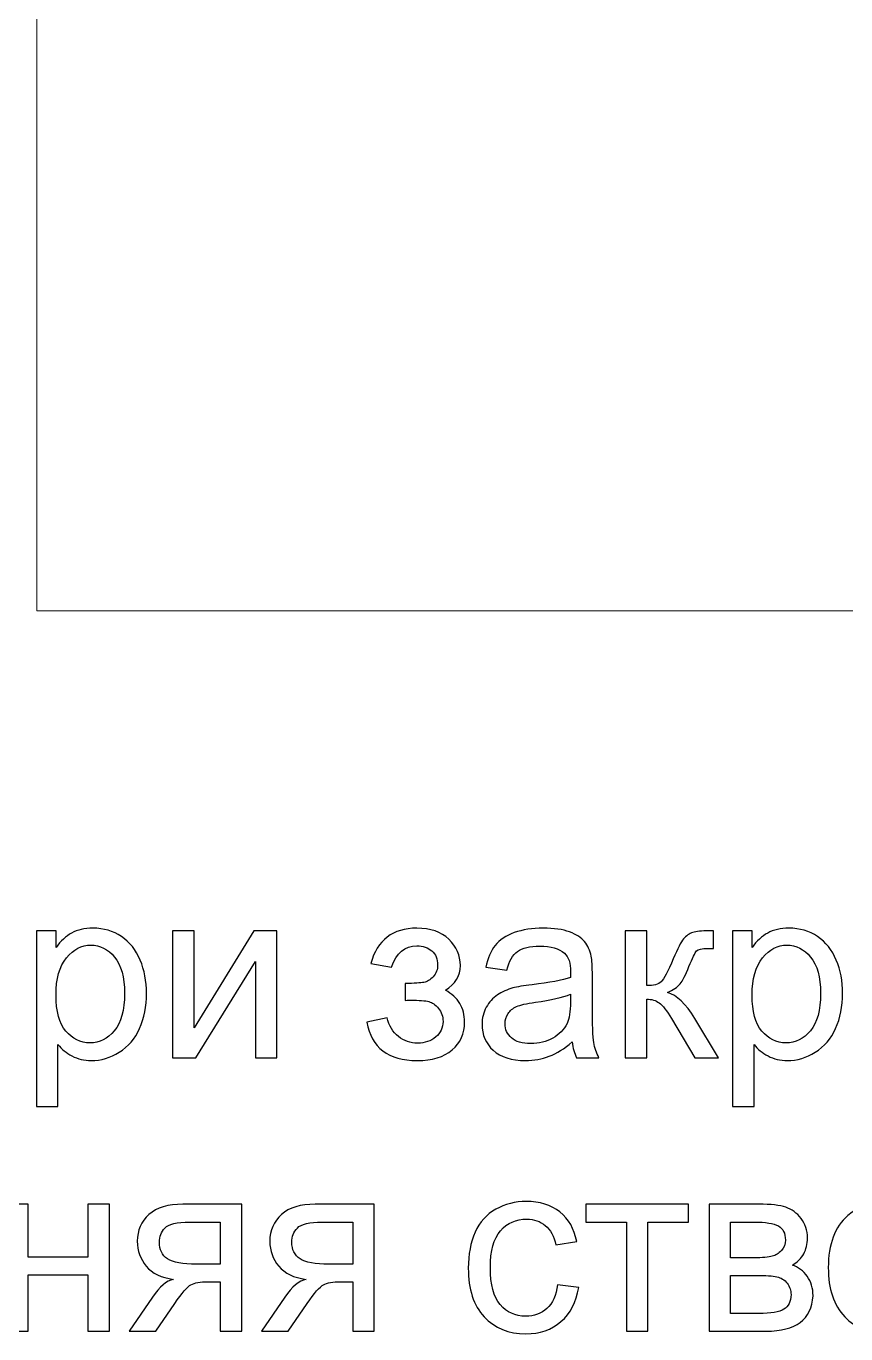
# Model space of a CAD drawing. Header units: millimetres. Extents: x -1744 to 2824, y -3870 to 2862.
# Drawn here: x 1513.5 to 1604.6, y 2138.2 to 2283.5 of the extents above; entities that cross this region are included whole.
import ezdxf

# ---------------------------------------------------------------- set-up
doc = ezdxf.new("R2010")
doc.units = ezdxf.units.MM
doc.header["$MEASUREMENT"] = 0
doc.layers.add('layer 1', color=7, linetype='Continuous')

msp = doc.modelspace()

# ---------------------------------------------------------------- linework, layer by layer
at = {"layer": 'layer 1', "color": 253, "lineweight": 20}
msp.add_lwpolyline([(1514.7007, 2218.5199), (2114.7007, 2218.5199), (2114.7007, 2566.5199), (1514.7007, 2566.5199), (1514.7007, 2218.5199)], close=True, dxfattribs=at)
at = {"layer": 'layer 1', "color": 250}
for points, knots in [([(1514.6695, 2163.4494), (1514.6695, 2163.4494), (1514.6695, 2182.9623), (1514.6695, 2182.9623), (1514.6695, 2182.9623), (1514.6695, 2182.9623), (1516.8436, 2182.9623), (1516.8436, 2182.9623), (1516.8436, 2182.9623), (1516.8436, 2182.9623), (1516.8436, 2181.1098), (1516.8436, 2181.1098), (1516.8436, 2181.1098), (1517.3554, 2181.8254), (1517.9352, 2182.3644), (1518.5829, 2182.7222), (1518.5829, 2182.7222), (1519.2261, 2183.0801), (1520.0097, 2183.2613), (1520.9292, 2183.2613), (1520.9292, 2183.2613), (1522.134, 2183.2613), (1523.1939, 2182.9532), (1524.1134, 2182.3327), (1524.1134, 2182.3327), (1525.0328, 2181.7167), (1525.7258, 2180.8425), (1526.1969, 2179.7192), (1526.1969, 2179.7192), (1526.6634, 2178.5914), (1526.899, 2177.3594), (1526.899, 2176.0141), (1526.899, 2176.0141), (1526.899, 2174.5783), (1526.6408, 2173.2829), (1526.1244, 2172.1279), (1526.1244, 2172.1279), (1525.6081, 2170.9774), (1524.8562, 2170.0941), (1523.8688, 2169.4781), (1523.8688, 2169.4781), (1522.8859, 2168.8667), (1521.8486, 2168.5587), (1520.7616, 2168.5587), (1520.7616, 2168.5587), (1519.9644, 2168.5587), (1519.2487, 2168.7262), (1518.6191, 2169.0614), (1518.6191, 2169.0614), (1517.985, 2169.3966), (1517.4687, 2169.8178), (1517.061, 2170.3297), (1517.061, 2170.3297), (1517.061, 2170.3297), (1517.061, 2163.4494), (1517.061, 2163.4494), (1517.061, 2163.4494), (1517.061, 2163.4494), (1514.6695, 2163.4494), (1514.6695, 2163.4494)], [0, 0, 0, 0, 0.0625, 0.0625, 0.0625, 0.0625, 0.125, 0.125, 0.125, 0.125, 0.1875, 0.1875, 0.1875, 0.1875, 0.25, 0.25, 0.25, 0.25, 0.3125, 0.3125, 0.3125, 0.3125, 0.375, 0.375, 0.375, 0.375, 0.4375, 0.4375, 0.4375, 0.4375, 0.5, 0.5, 0.5, 0.5, 0.5625, 0.5625, 0.5625, 0.5625, 0.625, 0.625, 0.625, 0.625, 0.6875, 0.6875, 0.6875, 0.6875, 0.75, 0.75, 0.75, 0.75, 0.8125, 0.8125, 0.8125, 0.8125, 0.875, 0.875, 0.875, 0.875, 1, 1, 1, 1]), ([(1555.6429, 2175.2441), (1555.6429, 2175.2441), (1555.6429, 2177.1193), (1555.6429, 2177.1193), (1555.6429, 2177.1193), (1556.6484, 2177.1284), (1557.3369, 2177.1691), (1557.6993, 2177.2371), (1557.6993, 2177.2371), (1558.0661, 2177.3096), (1558.4149, 2177.5179), (1558.741, 2177.8712), (1558.741, 2177.8712), (1559.0671, 2178.2245), (1559.2302, 2178.6639), (1559.2302, 2179.1938), (1559.2302, 2179.1938), (1559.2302, 2179.8325), (1559.0173, 2180.3488), (1558.587, 2180.7293), (1558.587, 2180.7293), (1558.1567, 2181.1143), (1557.6041, 2181.3045), (1556.9202, 2181.3045), (1556.9202, 2181.3045), (1555.5749, 2181.3045), (1554.6328, 2180.5164), (1554.0938, 2178.9402), (1554.0938, 2178.9402), (1554.0938, 2178.9402), (1551.811, 2179.3206), (1551.811, 2179.3206), (1551.811, 2179.3206), (1552.5176, 2181.9477), (1554.2297, 2183.2613), (1556.9383, 2183.2613), (1556.9383, 2183.2613), (1558.4421, 2183.2613), (1559.6197, 2182.8536), (1560.4758, 2182.0338), (1560.4758, 2182.0338), (1561.3319, 2181.2139), (1561.7576, 2180.2356), (1561.7576, 2179.0987), (1561.7576, 2179.0987), (1561.7576, 2177.9527), (1561.2005, 2177.0378), (1560.0908, 2176.3629), (1560.0908, 2176.3629), (1560.8019, 2175.9824), (1561.3319, 2175.4978), (1561.6897, 2174.9089), (1561.6897, 2174.9089), (1562.043, 2174.3201), (1562.2196, 2173.6226), (1562.2196, 2172.8163), (1562.2196, 2172.8163), (1562.2196, 2171.5526), (1561.7576, 2170.529), (1560.8382, 2169.7408), (1560.8382, 2169.7408), (1559.9142, 2168.9527), (1558.6278, 2168.5587), (1556.97, 2168.5587), (1556.97, 2168.5587), (1553.7541, 2168.5587), (1551.888, 2169.9809), (1551.3761, 2172.8254), (1551.3761, 2172.8254), (1551.3761, 2172.8254), (1553.6318, 2173.3146), (1553.6318, 2173.3146), (1553.6318, 2173.3146), (1553.8356, 2172.4177), (1554.2478, 2171.7202), (1554.8729, 2171.2265), (1554.8729, 2171.2265), (1555.4979, 2170.7328), (1556.2091, 2170.4882), (1557.0153, 2170.4882), (1557.0153, 2170.4882), (1557.8215, 2170.4882), (1558.4919, 2170.7147), (1559.0264, 2171.1721), (1559.0264, 2171.1721), (1559.5609, 2171.6251), (1559.8281, 2172.2049), (1559.8281, 2172.9115), (1559.8281, 2172.9115), (1559.8281, 2173.4595), (1559.6605, 2173.9351), (1559.3253, 2174.3428), (1559.3253, 2174.3428), (1558.9901, 2174.7504), (1558.6323, 2175.0041), (1558.2518, 2175.1037), (1558.2518, 2175.1037), (1557.8714, 2175.2079), (1557.1829, 2175.2577), (1556.1864, 2175.2577), (1556.1864, 2175.2577), (1556.1049, 2175.2577), (1555.9237, 2175.2532), (1555.6429, 2175.2441)], [0, 0, 0, 0, 0.03703704, 0.03703704, 0.03703704, 0.03703704, 0.07407407, 0.07407407, 0.07407407, 0.07407407, 0.11111111, 0.11111111, 0.11111111, 0.11111111, 0.14814815, 0.14814815, 0.14814815, 0.14814815, 0.18518519, 0.18518519, 0.18518519, 0.18518519, 0.22222222, 0.22222222, 0.22222222, 0.22222222, 0.25925926, 0.25925926, 0.25925926, 0.25925926, 0.2962963, 0.2962963, 0.2962963, 0.2962963, 0.33333333, 0.33333333, 0.33333333, 0.33333333, 0.37037037, 0.37037037, 0.37037037, 0.37037037, 0.40740741, 0.40740741, 0.40740741, 0.40740741, 0.44444444, 0.44444444, 0.44444444, 0.44444444, 0.48148148, 0.48148148, 0.48148148, 0.48148148, 0.51851852, 0.51851852, 0.51851852, 0.51851852, 0.55555556, 0.55555556, 0.55555556, 0.55555556, 0.59259259, 0.59259259, 0.59259259, 0.59259259, 0.62962963, 0.62962963, 0.62962963, 0.62962963, 0.66666667, 0.66666667, 0.66666667, 0.66666667, 0.7037037, 0.7037037, 0.7037037, 0.7037037, 0.74074074, 0.74074074, 0.74074074, 0.74074074, 0.77777778, 0.77777778, 0.77777778, 0.77777778, 0.81481481, 0.81481481, 0.81481481, 0.81481481, 0.85185185, 0.85185185, 0.85185185, 0.85185185, 0.88888889, 0.88888889, 0.88888889, 0.88888889, 0.92592593, 0.92592593, 0.92592593, 0.92592593, 1, 1, 1, 1]), ([(1574.191, 2170.6241), (1573.3032, 2169.8677), (1572.4471, 2169.3377), (1571.6273, 2169.0252), (1571.6273, 2169.0252), (1570.8075, 2168.7127), (1569.9288, 2168.5587), (1568.9866, 2168.5587), (1568.9866, 2168.5587), (1567.4376, 2168.5587), (1566.2463, 2168.9346), (1565.4129, 2169.691), (1565.4129, 2169.691), (1564.5795, 2170.4429), (1564.1628, 2171.4077), (1564.1628, 2172.5808), (1564.1628, 2172.5808), (1564.1628, 2173.2693), (1564.3213, 2173.8989), (1564.6338, 2174.4696), (1564.6338, 2174.4696), (1564.9509, 2175.0403), (1565.3631, 2175.4932), (1565.8704, 2175.8375), (1565.8704, 2175.8375), (1566.3822, 2176.1817), (1566.9529, 2176.4444), (1567.5916, 2176.6211), (1567.5916, 2176.6211), (1568.0626, 2176.7434), (1568.7737, 2176.8611), (1569.7204, 2176.9789), (1569.7204, 2176.9789), (1571.6499, 2177.2054), (1573.0767, 2177.4817), (1573.9871, 2177.7987), (1573.9871, 2177.7987), (1573.9962, 2178.1249), (1574.0007, 2178.3332), (1574.0007, 2178.4193), (1574.0007, 2178.4193), (1574.0007, 2179.3886), (1573.7743, 2180.0725), (1573.3213, 2180.4711), (1573.3213, 2180.4711), (1572.7098, 2181.0101), (1571.7994, 2181.2774), (1570.5946, 2181.2774), (1570.5946, 2181.2774), (1569.4667, 2181.2774), (1568.6333, 2181.0781), (1568.0989, 2180.684), (1568.0989, 2180.684), (1567.5598, 2180.2899), (1567.1658, 2179.5924), (1566.9076, 2178.5869), (1566.9076, 2178.5869), (1566.9076, 2178.5869), (1564.5704, 2178.913), (1564.5704, 2178.913), (1564.5704, 2178.913), (1564.7833, 2179.914), (1565.1321, 2180.7248), (1565.6212, 2181.3408), (1565.6212, 2181.3408), (1566.1104, 2181.9568), (1566.817, 2182.4278), (1567.741, 2182.763), (1567.741, 2182.763), (1568.6605, 2183.0937), (1569.734, 2183.2613), (1570.9479, 2183.2613), (1570.9479, 2183.2613), (1572.1527, 2183.2613), (1573.1356, 2183.1208), (1573.892, 2182.8355), (1573.892, 2182.8355), (1574.6439, 2182.5501), (1575.201, 2182.1968), (1575.5543, 2181.7665), (1575.5543, 2181.7665), (1575.9076, 2181.3362), (1576.1567, 2180.7927), (1576.3017, 2180.1359), (1576.3017, 2180.1359), (1576.3787, 2179.7283), (1576.4195, 2178.9945), (1576.4195, 2177.9391), (1576.4195, 2177.9391), (1576.4195, 2177.9391), (1576.4195, 2174.7685), (1576.4195, 2174.7685), (1576.4195, 2174.7685), (1576.4195, 2172.5536), (1576.4693, 2171.154), (1576.5689, 2170.5607), (1576.5689, 2170.5607), (1576.664, 2169.9673), (1576.8633, 2169.4011), (1577.1532, 2168.8576), (1577.1532, 2168.8576), (1577.1532, 2168.8576), (1574.653, 2168.8576), (1574.653, 2168.8576), (1574.653, 2168.8576), (1574.4129, 2169.3604), (1574.2589, 2169.9492), (1574.191, 2170.6241)], [0, 0, 0, 0, 0.03571429, 0.03571429, 0.03571429, 0.03571429, 0.07142857, 0.07142857, 0.07142857, 0.07142857, 0.10714286, 0.10714286, 0.10714286, 0.10714286, 0.14285714, 0.14285714, 0.14285714, 0.14285714, 0.17857143, 0.17857143, 0.17857143, 0.17857143, 0.21428571, 0.21428571, 0.21428571, 0.21428571, 0.25, 0.25, 0.25, 0.25, 0.28571429, 0.28571429, 0.28571429, 0.28571429, 0.32142857, 0.32142857, 0.32142857, 0.32142857, 0.35714286, 0.35714286, 0.35714286, 0.35714286, 0.39285714, 0.39285714, 0.39285714, 0.39285714, 0.42857143, 0.42857143, 0.42857143, 0.42857143, 0.46428571, 0.46428571, 0.46428571, 0.46428571, 0.5, 0.5, 0.5, 0.5, 0.53571429, 0.53571429, 0.53571429, 0.53571429, 0.57142857, 0.57142857, 0.57142857, 0.57142857, 0.60714286, 0.60714286, 0.60714286, 0.60714286, 0.64285714, 0.64285714, 0.64285714, 0.64285714, 0.67857143, 0.67857143, 0.67857143, 0.67857143, 0.71428571, 0.71428571, 0.71428571, 0.71428571, 0.75, 0.75, 0.75, 0.75, 0.78571429, 0.78571429, 0.78571429, 0.78571429, 0.82142857, 0.82142857, 0.82142857, 0.82142857, 0.85714286, 0.85714286, 0.85714286, 0.85714286, 0.89285714, 0.89285714, 0.89285714, 0.89285714, 0.92857143, 0.92857143, 0.92857143, 0.92857143, 1, 1, 1, 1]), ([(1591.9827, 2163.4494), (1591.9827, 2163.4494), (1591.9827, 2182.9623), (1591.9827, 2182.9623), (1591.9827, 2182.9623), (1591.9827, 2182.9623), (1594.1568, 2182.9623), (1594.1568, 2182.9623), (1594.1568, 2182.9623), (1594.1568, 2182.9623), (1594.1568, 2181.1098), (1594.1568, 2181.1098), (1594.1568, 2181.1098), (1594.6686, 2181.8254), (1595.2484, 2182.3644), (1595.8961, 2182.7222), (1595.8961, 2182.7222), (1596.5393, 2183.0801), (1597.3229, 2183.2613), (1598.2424, 2183.2613), (1598.2424, 2183.2613), (1599.4472, 2183.2613), (1600.5071, 2182.9532), (1601.4266, 2182.3327), (1601.4266, 2182.3327), (1602.346, 2181.7167), (1603.039, 2180.8425), (1603.5101, 2179.7192), (1603.5101, 2179.7192), (1603.9766, 2178.5914), (1604.2122, 2177.3594), (1604.2122, 2176.0141), (1604.2122, 2176.0141), (1604.2122, 2174.5783), (1603.954, 2173.2829), (1603.4376, 2172.1279), (1603.4376, 2172.1279), (1602.9213, 2170.9774), (1602.1694, 2170.0941), (1601.182, 2169.4781), (1601.182, 2169.4781), (1600.1991, 2168.8667), (1599.1618, 2168.5587), (1598.0748, 2168.5587), (1598.0748, 2168.5587), (1597.2776, 2168.5587), (1596.5619, 2168.7262), (1595.9323, 2169.0614), (1595.9323, 2169.0614), (1595.2982, 2169.3966), (1594.7819, 2169.8178), (1594.3742, 2170.3297), (1594.3742, 2170.3297), (1594.3742, 2170.3297), (1594.3742, 2163.4494), (1594.3742, 2163.4494), (1594.3742, 2163.4494), (1594.3742, 2163.4494), (1591.9827, 2163.4494), (1591.9827, 2163.4494)], [0, 0, 0, 0, 0.0625, 0.0625, 0.0625, 0.0625, 0.125, 0.125, 0.125, 0.125, 0.1875, 0.1875, 0.1875, 0.1875, 0.25, 0.25, 0.25, 0.25, 0.3125, 0.3125, 0.3125, 0.3125, 0.375, 0.375, 0.375, 0.375, 0.4375, 0.4375, 0.4375, 0.4375, 0.5, 0.5, 0.5, 0.5, 0.5625, 0.5625, 0.5625, 0.5625, 0.625, 0.625, 0.625, 0.625, 0.6875, 0.6875, 0.6875, 0.6875, 0.75, 0.75, 0.75, 0.75, 0.8125, 0.8125, 0.8125, 0.8125, 0.875, 0.875, 0.875, 0.875, 1, 1, 1, 1]), ([(1529.7843, 2182.9623), (1529.7843, 2182.9623), (1532.1758, 2182.9623), (1532.1758, 2182.9623), (1532.1758, 2182.9623), (1532.1758, 2182.9623), (1532.1758, 2172.2049), (1532.1758, 2172.2049), (1532.1758, 2172.2049), (1532.1758, 2172.2049), (1538.8205, 2182.9623), (1538.8205, 2182.9623), (1538.8205, 2182.9623), (1538.8205, 2182.9623), (1541.3887, 2182.9623), (1541.3887, 2182.9623), (1541.3887, 2182.9623), (1541.3887, 2182.9623), (1541.3887, 2168.8576), (1541.3887, 2168.8576), (1541.3887, 2168.8576), (1541.3887, 2168.8576), (1538.9972, 2168.8576), (1538.9972, 2168.8576), (1538.9972, 2168.8576), (1538.9972, 2168.8576), (1538.9972, 2179.5471), (1538.9972, 2179.5471), (1538.9972, 2179.5471), (1538.9972, 2179.5471), (1532.3615, 2168.8576), (1532.3615, 2168.8576), (1532.3615, 2168.8576), (1532.3615, 2168.8576), (1529.7843, 2168.8576), (1529.7843, 2168.8576), (1529.7843, 2168.8576), (1529.7843, 2168.8576), (1529.7843, 2182.9623), (1529.7843, 2182.9623)], [0, 0, 0, 0, 0.09090909, 0.09090909, 0.09090909, 0.09090909, 0.18181818, 0.18181818, 0.18181818, 0.18181818, 0.27272727, 0.27272727, 0.27272727, 0.27272727, 0.36363636, 0.36363636, 0.36363636, 0.36363636, 0.45454545, 0.45454545, 0.45454545, 0.45454545, 0.54545455, 0.54545455, 0.54545455, 0.54545455, 0.63636364, 0.63636364, 0.63636364, 0.63636364, 0.72727273, 0.72727273, 0.72727273, 0.72727273, 0.81818182, 0.81818182, 0.81818182, 0.81818182, 1, 1, 1, 1]), ([(1580.0657, 2182.9623), (1580.0657, 2182.9623), (1582.4572, 2182.9623), (1582.4572, 2182.9623), (1582.4572, 2182.9623), (1582.4572, 2182.9623), (1582.4572, 2176.8747), (1582.4572, 2176.8747), (1582.4572, 2176.8747), (1583.2182, 2176.8747), (1583.7527, 2177.0197), (1584.0607, 2177.3141), (1584.0607, 2177.3141), (1584.3641, 2177.604), (1584.8125, 2178.451), (1585.4104, 2179.8596), (1585.4104, 2179.8596), (1585.8815, 2180.9739), (1586.262, 2181.7076), (1586.5519, 2182.0609), (1586.5519, 2182.0609), (1586.8463, 2182.4142), (1587.1815, 2182.6543), (1587.5619, 2182.7766), (1587.5619, 2182.7766), (1587.9469, 2182.8989), (1588.5584, 2182.9623), (1589.3964, 2182.9623), (1589.3964, 2182.9623), (1589.3964, 2182.9623), (1589.8765, 2182.9623), (1589.8765, 2182.9623), (1589.8765, 2182.9623), (1589.8765, 2182.9623), (1589.8765, 2180.992), (1589.8765, 2180.992), (1589.8765, 2180.992), (1589.8765, 2180.992), (1589.2106, 2181.0056), (1589.2106, 2181.0056), (1589.2106, 2181.0056), (1588.5811, 2181.0056), (1588.1779, 2180.9105), (1588.0013, 2180.7248), (1588.0013, 2180.7248), (1587.8156, 2180.53), (1587.5302, 2179.9502), (1587.1497, 2178.9855), (1587.1497, 2178.9855), (1586.7874, 2178.0614), (1586.4567, 2177.4228), (1586.1533, 2177.0695), (1586.1533, 2177.0695), (1585.8543, 2176.7162), (1585.3878, 2176.3946), (1584.7582, 2176.1002), (1584.7582, 2176.1002), (1585.7864, 2175.8239), (1586.801, 2174.8682), (1587.7975, 2173.2285), (1587.7975, 2173.2285), (1587.7975, 2173.2285), (1590.42, 2168.8576), (1590.42, 2168.8576), (1590.42, 2168.8576), (1590.42, 2168.8576), (1587.7929, 2168.8576), (1587.7929, 2168.8576), (1587.7929, 2168.8576), (1587.7929, 2168.8576), (1585.2066, 2173.2149), (1585.2066, 2173.2149), (1585.2066, 2173.2149), (1584.6857, 2174.0982), (1584.2328, 2174.6779), (1583.8478, 2174.9588), (1583.8478, 2174.9588), (1583.4582, 2175.2396), (1582.9962, 2175.38), (1582.4572, 2175.38), (1582.4572, 2175.38), (1582.4572, 2175.38), (1582.4572, 2168.8576), (1582.4572, 2168.8576), (1582.4572, 2168.8576), (1582.4572, 2168.8576), (1580.0657, 2168.8576), (1580.0657, 2168.8576), (1580.0657, 2168.8576), (1580.0657, 2168.8576), (1580.0657, 2182.9623), (1580.0657, 2182.9623)], [0, 0, 0, 0, 0.04166667, 0.04166667, 0.04166667, 0.04166667, 0.08333333, 0.08333333, 0.08333333, 0.08333333, 0.125, 0.125, 0.125, 0.125, 0.16666667, 0.16666667, 0.16666667, 0.16666667, 0.20833333, 0.20833333, 0.20833333, 0.20833333, 0.25, 0.25, 0.25, 0.25, 0.29166667, 0.29166667, 0.29166667, 0.29166667, 0.33333333, 0.33333333, 0.33333333, 0.33333333, 0.375, 0.375, 0.375, 0.375, 0.41666667, 0.41666667, 0.41666667, 0.41666667, 0.45833333, 0.45833333, 0.45833333, 0.45833333, 0.5, 0.5, 0.5, 0.5, 0.54166667, 0.54166667, 0.54166667, 0.54166667, 0.58333333, 0.58333333, 0.58333333, 0.58333333, 0.625, 0.625, 0.625, 0.625, 0.66666667, 0.66666667, 0.66666667, 0.66666667, 0.70833333, 0.70833333, 0.70833333, 0.70833333, 0.75, 0.75, 0.75, 0.75, 0.79166667, 0.79166667, 0.79166667, 0.79166667, 0.83333333, 0.83333333, 0.83333333, 0.83333333, 0.875, 0.875, 0.875, 0.875, 0.91666667, 0.91666667, 0.91666667, 0.91666667, 1, 1, 1, 1]), ([(1516.8436, 2175.8239), (1516.8436, 2174.0166), (1517.2105, 2172.6805), (1517.9397, 2171.8153), (1517.9397, 2171.8153), (1518.6735, 2170.9502), (1519.5613, 2170.5154), (1520.603, 2170.5154), (1520.603, 2170.5154), (1521.6629, 2170.5154), (1522.5688, 2170.9638), (1523.3207, 2171.8606), (1523.3207, 2171.8606), (1524.0771, 2172.7575), (1524.4531, 2174.1435), (1524.4531, 2176.0232), (1524.4531, 2176.0232), (1524.4531, 2177.8169), (1524.0862, 2179.1576), (1523.3479, 2180.0499), (1523.3479, 2180.0499), (1522.6096, 2180.9422), (1521.7309, 2181.3861), (1520.7072, 2181.3861), (1520.7072, 2181.3861), (1519.6926, 2181.3861), (1518.7958, 2180.9105), (1518.0167, 2179.9638), (1518.0167, 2179.9638), (1517.2331, 2179.0126), (1516.8436, 2177.6357), (1516.8436, 2175.8239)], [0, 0, 0, 0, 0.11111111, 0.11111111, 0.11111111, 0.11111111, 0.22222222, 0.22222222, 0.22222222, 0.22222222, 0.33333333, 0.33333333, 0.33333333, 0.33333333, 0.44444444, 0.44444444, 0.44444444, 0.44444444, 0.55555556, 0.55555556, 0.55555556, 0.55555556, 0.66666667, 0.66666667, 0.66666667, 0.66666667, 0.77777778, 0.77777778, 0.77777778, 0.77777778, 1, 1, 1, 1]), ([(1594.1568, 2175.8239), (1594.1568, 2174.0166), (1594.5237, 2172.6805), (1595.2529, 2171.8153), (1595.2529, 2171.8153), (1595.9867, 2170.9502), (1596.8745, 2170.5154), (1597.9162, 2170.5154), (1597.9162, 2170.5154), (1598.9761, 2170.5154), (1599.882, 2170.9638), (1600.6339, 2171.8606), (1600.6339, 2171.8606), (1601.3903, 2172.7575), (1601.7663, 2174.1435), (1601.7663, 2176.0232), (1601.7663, 2176.0232), (1601.7663, 2177.8169), (1601.3994, 2179.1576), (1600.6611, 2180.0499), (1600.6611, 2180.0499), (1599.9228, 2180.9422), (1599.0441, 2181.3861), (1598.0204, 2181.3861), (1598.0204, 2181.3861), (1597.0058, 2181.3861), (1596.109, 2180.9105), (1595.3299, 2179.9638), (1595.3299, 2179.9638), (1594.5463, 2179.0126), (1594.1568, 2177.6357), (1594.1568, 2175.8239)], [0, 0, 0, 0, 0.11111111, 0.11111111, 0.11111111, 0.11111111, 0.22222222, 0.22222222, 0.22222222, 0.22222222, 0.33333333, 0.33333333, 0.33333333, 0.33333333, 0.44444444, 0.44444444, 0.44444444, 0.44444444, 0.55555556, 0.55555556, 0.55555556, 0.55555556, 0.66666667, 0.66666667, 0.66666667, 0.66666667, 0.77777778, 0.77777778, 0.77777778, 0.77777778, 1, 1, 1, 1]), ([(1574.0007, 2175.9235), (1573.1311, 2175.5702), (1571.8266, 2175.2713), (1570.0873, 2175.0267), (1570.0873, 2175.0267), (1569.0999, 2174.8863), (1568.4023, 2174.7278), (1567.9947, 2174.5511), (1567.9947, 2174.5511), (1567.587, 2174.3745), (1567.2745, 2174.1163), (1567.0526, 2173.7811), (1567.0526, 2173.7811), (1566.8306, 2173.4414), (1566.7174, 2173.0655), (1566.7174, 2172.6487), (1566.7174, 2172.6487), (1566.7174, 2172.0192), (1566.9574, 2171.4892), (1567.4421, 2171.068), (1567.4421, 2171.068), (1567.9267, 2170.6467), (1568.6333, 2170.4338), (1569.5619, 2170.4338), (1569.5619, 2170.4338), (1570.4813, 2170.4338), (1571.3012, 2170.6331), (1572.0214, 2171.0363), (1572.0214, 2171.0363), (1572.737, 2171.4349), (1573.267, 2171.9829), (1573.6021, 2172.6759), (1573.6021, 2172.6759), (1573.8603, 2173.2149), (1573.9871, 2174.0076), (1573.9871, 2175.0539), (1573.9871, 2175.0539), (1573.9871, 2175.0539), (1574.0007, 2175.9235), (1574.0007, 2175.9235)], [0, 0, 0, 0, 0.09090909, 0.09090909, 0.09090909, 0.09090909, 0.18181818, 0.18181818, 0.18181818, 0.18181818, 0.27272727, 0.27272727, 0.27272727, 0.27272727, 0.36363636, 0.36363636, 0.36363636, 0.36363636, 0.45454545, 0.45454545, 0.45454545, 0.45454545, 0.54545455, 0.54545455, 0.54545455, 0.54545455, 0.63636364, 0.63636364, 0.63636364, 0.63636364, 0.72727273, 0.72727273, 0.72727273, 0.72727273, 0.81818182, 0.81818182, 0.81818182, 0.81818182, 1, 1, 1, 1]), ([(1572.5604, 2143.6603), (1572.5604, 2143.6603), (1574.8976, 2143.3342), (1574.8976, 2143.3342), (1574.8976, 2143.3342), (1574.6394, 2141.7262), (1573.9871, 2140.4715), (1572.9318, 2139.5611), (1572.9318, 2139.5611), (1571.8764, 2138.6507), (1570.5765, 2138.1978), (1569.041, 2138.1978), (1569.041, 2138.1978), (1567.116, 2138.1978), (1565.5669, 2138.8273), (1564.3983, 2140.0865), (1564.3983, 2140.0865), (1563.2252, 2141.3457), (1562.6409, 2143.1484), (1562.6409, 2145.4947), (1562.6409, 2145.4947), (1562.6409, 2147.0166), (1562.8945, 2148.3437), (1563.3973, 2149.4851), (1563.3973, 2149.4851), (1563.9001, 2150.622), (1564.6655, 2151.4781), (1565.6982, 2152.0443), (1565.6982, 2152.0443), (1566.7264, 2152.615), (1567.8452, 2152.9004), (1569.0591, 2152.9004), (1569.0591, 2152.9004), (1570.5855, 2152.9004), (1571.8402, 2152.5153), (1572.8095, 2151.7408), (1572.8095, 2151.7408), (1573.7833, 2150.9663), (1574.4084, 2149.8656), (1574.6801, 2148.4434), (1574.6801, 2148.4434), (1574.6801, 2148.4434), (1572.3701, 2148.0901), (1572.3701, 2148.0901), (1572.3701, 2148.0901), (1572.1482, 2149.0367), (1571.7587, 2149.7479), (1571.1925, 2150.228), (1571.1925, 2150.228), (1570.6308, 2150.7036), (1569.9514, 2150.9436), (1569.1542, 2150.9436), (1569.1542, 2150.9436), (1567.9494, 2150.9436), (1566.971, 2150.5133), (1566.2146, 2149.6527), (1566.2146, 2149.6527), (1565.4627, 2148.7876), (1565.0868, 2147.4288), (1565.0868, 2145.5626), (1565.0868, 2145.5626), (1565.0868, 2143.6693), (1565.4491, 2142.2969), (1566.1738, 2141.4408), (1566.1738, 2141.4408), (1566.9031, 2140.5848), (1567.8497, 2140.1545), (1569.0138, 2140.1545), (1569.0138, 2140.1545), (1569.9559, 2140.1545), (1570.7395, 2140.4398), (1571.3646, 2141.0151), (1571.3646, 2141.0151), (1571.9942, 2141.5858), (1572.3928, 2142.469), (1572.5604, 2143.6603)], [0, 0, 0, 0, 0.05, 0.05, 0.05, 0.05, 0.1, 0.1, 0.1, 0.1, 0.15, 0.15, 0.15, 0.15, 0.2, 0.2, 0.2, 0.2, 0.25, 0.25, 0.25, 0.25, 0.3, 0.3, 0.3, 0.3, 0.35, 0.35, 0.35, 0.35, 0.4, 0.4, 0.4, 0.4, 0.45, 0.45, 0.45, 0.45, 0.5, 0.5, 0.5, 0.5, 0.55, 0.55, 0.55, 0.55, 0.6, 0.6, 0.6, 0.6, 0.65, 0.65, 0.65, 0.65, 0.7, 0.7, 0.7, 0.7, 0.75, 0.75, 0.75, 0.75, 0.8, 0.8, 0.8, 0.8, 0.85, 0.85, 0.85, 0.85, 0.9, 0.9, 0.9, 0.9, 1, 1, 1, 1]), ([(1602.6223, 2145.5491), (1602.6223, 2148.1535), (1603.347, 2150.083), (1604.801, 2151.3377), (1604.801, 2151.3377), (1606.0104, 2152.3795), (1607.4915, 2152.9004), (1609.2353, 2152.9004), (1609.2353, 2152.9004), (1611.1694, 2152.9004), (1612.7547, 2152.2662), (1613.9867, 2150.998), (1613.9867, 2150.998), (1615.2142, 2149.7343), (1615.8302, 2147.9814), (1615.8302, 2145.7483), (1615.8302, 2145.7483), (1615.8302, 2143.9366), (1615.5584, 2142.5143), (1615.0149, 2141.4771), (1615.0149, 2141.4771), (1614.4714, 2140.4398), (1613.6787, 2139.6336), (1612.6369, 2139.0584), (1612.6369, 2139.0584), (1611.5997, 2138.4831), (1610.4628, 2138.1978), (1609.2353, 2138.1978), (1609.2353, 2138.1978), (1607.2605, 2138.1978), (1605.6661, 2138.8273), (1604.4477, 2140.0911), (1604.4477, 2140.0911), (1603.2293, 2141.3548), (1602.6223, 2143.1756), (1602.6223, 2145.5491)], [0, 0, 0, 0, 0.1, 0.1, 0.1, 0.1, 0.2, 0.2, 0.2, 0.2, 0.3, 0.3, 0.3, 0.3, 0.4, 0.4, 0.4, 0.4, 0.5, 0.5, 0.5, 0.5, 0.6, 0.6, 0.6, 0.6, 0.7, 0.7, 0.7, 0.7, 0.8, 0.8, 0.8, 0.8, 1, 1, 1, 1]), ([(1511.3584, 2152.6014), (1511.3584, 2152.6014), (1513.7499, 2152.6014), (1513.7499, 2152.6014), (1513.7499, 2152.6014), (1513.7499, 2152.6014), (1513.7499, 2146.7312), (1513.7499, 2146.7312), (1513.7499, 2146.7312), (1513.7499, 2146.7312), (1520.381, 2146.7312), (1520.381, 2146.7312), (1520.381, 2146.7312), (1520.381, 2146.7312), (1520.381, 2152.6014), (1520.381, 2152.6014), (1520.381, 2152.6014), (1520.381, 2152.6014), (1522.7726, 2152.6014), (1522.7726, 2152.6014), (1522.7726, 2152.6014), (1522.7726, 2152.6014), (1522.7726, 2138.4967), (1522.7726, 2138.4967), (1522.7726, 2138.4967), (1522.7726, 2138.4967), (1520.381, 2138.4967), (1520.381, 2138.4967), (1520.381, 2138.4967), (1520.381, 2138.4967), (1520.381, 2144.7473), (1520.381, 2144.7473), (1520.381, 2144.7473), (1520.381, 2144.7473), (1513.7499, 2144.7473), (1513.7499, 2144.7473), (1513.7499, 2144.7473), (1513.7499, 2144.7473), (1513.7499, 2138.4967), (1513.7499, 2138.4967), (1513.7499, 2138.4967), (1513.7499, 2138.4967), (1511.3584, 2138.4967), (1511.3584, 2138.4967), (1511.3584, 2138.4967), (1511.3584, 2138.4967), (1511.3584, 2152.6014), (1511.3584, 2152.6014)], [0, 0, 0, 0, 0.07692308, 0.07692308, 0.07692308, 0.07692308, 0.15384615, 0.15384615, 0.15384615, 0.15384615, 0.23076923, 0.23076923, 0.23076923, 0.23076923, 0.30769231, 0.30769231, 0.30769231, 0.30769231, 0.38461538, 0.38461538, 0.38461538, 0.38461538, 0.46153846, 0.46153846, 0.46153846, 0.46153846, 0.53846154, 0.53846154, 0.53846154, 0.53846154, 0.61538462, 0.61538462, 0.61538462, 0.61538462, 0.69230769, 0.69230769, 0.69230769, 0.69230769, 0.76923077, 0.76923077, 0.76923077, 0.76923077, 0.84615385, 0.84615385, 0.84615385, 0.84615385, 1, 1, 1, 1]), ([(1537.4797, 2152.6014), (1537.4797, 2152.6014), (1537.4797, 2138.4967), (1537.4797, 2138.4967), (1537.4797, 2138.4967), (1537.4797, 2138.4967), (1535.0882, 2138.4967), (1535.0882, 2138.4967), (1535.0882, 2138.4967), (1535.0882, 2138.4967), (1535.0882, 2143.9864), (1535.0882, 2143.9864), (1535.0882, 2143.9864), (1535.0882, 2143.9864), (1533.7112, 2143.9864), (1533.7112, 2143.9864), (1533.7112, 2143.9864), (1532.8733, 2143.9864), (1532.2482, 2143.8777), (1531.836, 2143.6557), (1531.836, 2143.6557), (1531.4239, 2143.4338), (1530.8214, 2142.7408), (1530.0288, 2141.5677), (1530.0288, 2141.5677), (1530.0288, 2141.5677), (1527.9271, 2138.4967), (1527.9271, 2138.4967), (1527.9271, 2138.4967), (1527.9271, 2138.4967), (1524.9649, 2138.4967), (1524.9649, 2138.4967), (1524.9649, 2138.4967), (1524.9649, 2138.4967), (1527.5466, 2142.2833), (1527.5466, 2142.2833), (1527.5466, 2142.2833), (1528.3348, 2143.4429), (1529.1229, 2144.0951), (1529.9065, 2144.2446), (1529.9065, 2144.2446), (1528.5431, 2144.4303), (1527.5285, 2144.924), (1526.8672, 2145.7212), (1526.8672, 2145.7212), (1526.2059, 2146.5184), (1525.8753, 2147.4378), (1525.8753, 2148.4751), (1525.8753, 2148.4751), (1525.8753, 2149.7026), (1526.3056, 2150.6945), (1527.1707, 2151.4555), (1527.1707, 2151.4555), (1528.0358, 2152.2209), (1529.2905, 2152.6014), (1530.9301, 2152.6014), (1530.9301, 2152.6014), (1530.9301, 2152.6014), (1537.4797, 2152.6014), (1537.4797, 2152.6014)], [0, 0, 0, 0, 0.0625, 0.0625, 0.0625, 0.0625, 0.125, 0.125, 0.125, 0.125, 0.1875, 0.1875, 0.1875, 0.1875, 0.25, 0.25, 0.25, 0.25, 0.3125, 0.3125, 0.3125, 0.3125, 0.375, 0.375, 0.375, 0.375, 0.4375, 0.4375, 0.4375, 0.4375, 0.5, 0.5, 0.5, 0.5, 0.5625, 0.5625, 0.5625, 0.5625, 0.625, 0.625, 0.625, 0.625, 0.6875, 0.6875, 0.6875, 0.6875, 0.75, 0.75, 0.75, 0.75, 0.8125, 0.8125, 0.8125, 0.8125, 0.875, 0.875, 0.875, 0.875, 1, 1, 1, 1]), ([(1552.1959, 2152.6014), (1552.1959, 2152.6014), (1552.1959, 2138.4967), (1552.1959, 2138.4967), (1552.1959, 2138.4967), (1552.1959, 2138.4967), (1549.8044, 2138.4967), (1549.8044, 2138.4967), (1549.8044, 2138.4967), (1549.8044, 2138.4967), (1549.8044, 2143.9864), (1549.8044, 2143.9864), (1549.8044, 2143.9864), (1549.8044, 2143.9864), (1548.4274, 2143.9864), (1548.4274, 2143.9864), (1548.4274, 2143.9864), (1547.5895, 2143.9864), (1546.9644, 2143.8777), (1546.5522, 2143.6557), (1546.5522, 2143.6557), (1546.1401, 2143.4338), (1545.5376, 2142.7408), (1544.745, 2141.5677), (1544.745, 2141.5677), (1544.745, 2141.5677), (1542.6433, 2138.4967), (1542.6433, 2138.4967), (1542.6433, 2138.4967), (1542.6433, 2138.4967), (1539.6811, 2138.4967), (1539.6811, 2138.4967), (1539.6811, 2138.4967), (1539.6811, 2138.4967), (1542.2628, 2142.2833), (1542.2628, 2142.2833), (1542.2628, 2142.2833), (1543.051, 2143.4429), (1543.8391, 2144.0951), (1544.6227, 2144.2446), (1544.6227, 2144.2446), (1543.2593, 2144.4303), (1542.2447, 2144.924), (1541.5834, 2145.7212), (1541.5834, 2145.7212), (1540.9221, 2146.5184), (1540.5915, 2147.4378), (1540.5915, 2148.4751), (1540.5915, 2148.4751), (1540.5915, 2149.7026), (1541.0218, 2150.6945), (1541.8869, 2151.4555), (1541.8869, 2151.4555), (1542.752, 2152.2209), (1544.0067, 2152.6014), (1545.6463, 2152.6014), (1545.6463, 2152.6014), (1545.6463, 2152.6014), (1552.1959, 2152.6014), (1552.1959, 2152.6014)], [0, 0, 0, 0, 0.0625, 0.0625, 0.0625, 0.0625, 0.125, 0.125, 0.125, 0.125, 0.1875, 0.1875, 0.1875, 0.1875, 0.25, 0.25, 0.25, 0.25, 0.3125, 0.3125, 0.3125, 0.3125, 0.375, 0.375, 0.375, 0.375, 0.4375, 0.4375, 0.4375, 0.4375, 0.5, 0.5, 0.5, 0.5, 0.5625, 0.5625, 0.5625, 0.5625, 0.625, 0.625, 0.625, 0.625, 0.6875, 0.6875, 0.6875, 0.6875, 0.75, 0.75, 0.75, 0.75, 0.8125, 0.8125, 0.8125, 0.8125, 0.875, 0.875, 0.875, 0.875, 1, 1, 1, 1]), ([(1575.6857, 2152.6014), (1575.6857, 2152.6014), (1587.0999, 2152.6014), (1587.0999, 2152.6014), (1587.0999, 2152.6014), (1587.0999, 2152.6014), (1587.0999, 2150.6175), (1587.0999, 2150.6175), (1587.0999, 2150.6175), (1587.0999, 2150.6175), (1582.5886, 2150.6175), (1582.5886, 2150.6175), (1582.5886, 2150.6175), (1582.5886, 2150.6175), (1582.5886, 2138.4967), (1582.5886, 2138.4967), (1582.5886, 2138.4967), (1582.5886, 2138.4967), (1580.1971, 2138.4967), (1580.1971, 2138.4967), (1580.1971, 2138.4967), (1580.1971, 2138.4967), (1580.1971, 2150.6175), (1580.1971, 2150.6175), (1580.1971, 2150.6175), (1580.1971, 2150.6175), (1575.6857, 2150.6175), (1575.6857, 2150.6175), (1575.6857, 2150.6175), (1575.6857, 2150.6175), (1575.6857, 2152.6014), (1575.6857, 2152.6014)], [0, 0, 0, 0, 0.11111111, 0.11111111, 0.11111111, 0.11111111, 0.22222222, 0.22222222, 0.22222222, 0.22222222, 0.33333333, 0.33333333, 0.33333333, 0.33333333, 0.44444444, 0.44444444, 0.44444444, 0.44444444, 0.55555556, 0.55555556, 0.55555556, 0.55555556, 0.66666667, 0.66666667, 0.66666667, 0.66666667, 0.77777778, 0.77777778, 0.77777778, 0.77777778, 1, 1, 1, 1]), ([(1589.3828, 2152.6014), (1589.3828, 2152.6014), (1594.886, 2152.6014), (1594.886, 2152.6014), (1594.886, 2152.6014), (1596.2358, 2152.6014), (1597.2414, 2152.4882), (1597.9027, 2152.2617), (1597.9027, 2152.2617), (1598.5594, 2152.0352), (1599.1256, 2151.623), (1599.5967, 2151.0206), (1599.5967, 2151.0206), (1600.0723, 2150.4137), (1600.3078, 2149.6935), (1600.3078, 2148.851), (1600.3078, 2148.851), (1600.3078, 2148.1761), (1600.1674, 2147.5873), (1599.8911, 2147.0891), (1599.8911, 2147.0891), (1599.6103, 2146.5863), (1599.1936, 2146.1651), (1598.6319, 2145.8299), (1598.6319, 2145.8299), (1599.2932, 2145.6079), (1599.8413, 2145.1958), (1600.2806, 2144.5888), (1600.2806, 2144.5888), (1600.7154, 2143.9864), (1600.9329, 2143.2662), (1600.9329, 2142.4373), (1600.9329, 2142.4373), (1600.8468, 2141.1011), (1600.3667, 2140.1092), (1599.5016, 2139.466), (1599.5016, 2139.466), (1598.6364, 2138.8183), (1597.3772, 2138.4967), (1595.7285, 2138.4967), (1595.7285, 2138.4967), (1595.7285, 2138.4967), (1589.3828, 2138.4967), (1589.3828, 2138.4967), (1589.3828, 2138.4967), (1589.3828, 2138.4967), (1589.3828, 2152.6014), (1589.3828, 2152.6014)], [0, 0, 0, 0, 0.07692308, 0.07692308, 0.07692308, 0.07692308, 0.15384615, 0.15384615, 0.15384615, 0.15384615, 0.23076923, 0.23076923, 0.23076923, 0.23076923, 0.30769231, 0.30769231, 0.30769231, 0.30769231, 0.38461538, 0.38461538, 0.38461538, 0.38461538, 0.46153846, 0.46153846, 0.46153846, 0.46153846, 0.53846154, 0.53846154, 0.53846154, 0.53846154, 0.61538462, 0.61538462, 0.61538462, 0.61538462, 0.69230769, 0.69230769, 0.69230769, 0.69230769, 0.76923077, 0.76923077, 0.76923077, 0.76923077, 0.84615385, 0.84615385, 0.84615385, 0.84615385, 1, 1, 1, 1]), ([(1535.0882, 2150.6175), (1535.0882, 2150.6175), (1531.6911, 2150.6175), (1531.6911, 2150.6175), (1531.6911, 2150.6175), (1530.2688, 2150.6175), (1529.3494, 2150.3956), (1528.9372, 2149.9517), (1528.9372, 2149.9517), (1528.525, 2149.5078), (1528.3212, 2148.9869), (1528.3212, 2148.3935), (1528.3212, 2148.3935), (1528.3212, 2147.5511), (1528.6247, 2146.9305), (1529.2316, 2146.5365), (1529.2316, 2146.5365), (1529.834, 2146.1424), (1530.9075, 2145.9431), (1532.4475, 2145.9431), (1532.4475, 2145.9431), (1532.4475, 2145.9431), (1535.0882, 2145.9431), (1535.0882, 2145.9431), (1535.0882, 2145.9431), (1535.0882, 2145.9431), (1535.0882, 2150.6175), (1535.0882, 2150.6175)], [0, 0, 0, 0, 0.125, 0.125, 0.125, 0.125, 0.25, 0.25, 0.25, 0.25, 0.375, 0.375, 0.375, 0.375, 0.5, 0.5, 0.5, 0.5, 0.625, 0.625, 0.625, 0.625, 0.75, 0.75, 0.75, 0.75, 1, 1, 1, 1]), ([(1549.8044, 2150.6175), (1549.8044, 2150.6175), (1546.4073, 2150.6175), (1546.4073, 2150.6175), (1546.4073, 2150.6175), (1544.985, 2150.6175), (1544.0656, 2150.3956), (1543.6534, 2149.9517), (1543.6534, 2149.9517), (1543.2412, 2149.5078), (1543.0374, 2148.9869), (1543.0374, 2148.3935), (1543.0374, 2148.3935), (1543.0374, 2147.5511), (1543.3409, 2146.9305), (1543.9478, 2146.5365), (1543.9478, 2146.5365), (1544.5502, 2146.1424), (1545.6237, 2145.9431), (1547.1637, 2145.9431), (1547.1637, 2145.9431), (1547.1637, 2145.9431), (1549.8044, 2145.9431), (1549.8044, 2145.9431), (1549.8044, 2145.9431), (1549.8044, 2145.9431), (1549.8044, 2150.6175), (1549.8044, 2150.6175)], [0, 0, 0, 0, 0.125, 0.125, 0.125, 0.125, 0.25, 0.25, 0.25, 0.25, 0.375, 0.375, 0.375, 0.375, 0.5, 0.5, 0.5, 0.5, 0.625, 0.625, 0.625, 0.625, 0.75, 0.75, 0.75, 0.75, 1, 1, 1, 1]), ([(1591.7743, 2146.6497), (1591.7743, 2146.6497), (1594.3108, 2146.6497), (1594.3108, 2146.6497), (1594.3108, 2146.6497), (1595.3209, 2146.6497), (1596.0184, 2146.7041), (1596.3944, 2146.8082), (1596.3944, 2146.8082), (1596.7748, 2146.9169), (1597.1145, 2147.1298), (1597.4135, 2147.456), (1597.4135, 2147.456), (1597.7124, 2147.7775), (1597.8619, 2148.1671), (1597.8619, 2148.62), (1597.8619, 2148.62), (1597.8619, 2149.3674), (1597.5992, 2149.8837), (1597.0783, 2150.1782), (1597.0783, 2150.1782), (1596.5529, 2150.4726), (1595.6561, 2150.6175), (1594.3878, 2150.6175), (1594.3878, 2150.6175), (1594.3878, 2150.6175), (1591.7743, 2150.6175), (1591.7743, 2150.6175), (1591.7743, 2150.6175), (1591.7743, 2150.6175), (1591.7743, 2146.6497), (1591.7743, 2146.6497)], [0, 0, 0, 0, 0.11111111, 0.11111111, 0.11111111, 0.11111111, 0.22222222, 0.22222222, 0.22222222, 0.22222222, 0.33333333, 0.33333333, 0.33333333, 0.33333333, 0.44444444, 0.44444444, 0.44444444, 0.44444444, 0.55555556, 0.55555556, 0.55555556, 0.55555556, 0.66666667, 0.66666667, 0.66666667, 0.66666667, 0.77777778, 0.77777778, 0.77777778, 0.77777778, 1, 1, 1, 1]), ([(1591.7743, 2140.4534), (1591.7743, 2140.4534), (1594.9132, 2140.4534), (1594.9132, 2140.4534), (1594.9132, 2140.4534), (1596.263, 2140.4534), (1597.1915, 2140.612), (1597.6943, 2140.9245), (1597.6943, 2140.9245), (1598.1971, 2141.2415), (1598.4598, 2141.7806), (1598.487, 2142.5551), (1598.487, 2142.5551), (1598.487, 2143.0035), (1598.342, 2143.4247), (1598.0521, 2143.8097), (1598.0521, 2143.8097), (1597.7577, 2144.1947), (1597.3772, 2144.4393), (1596.9107, 2144.539), (1596.9107, 2144.539), (1596.4442, 2144.6432), (1595.6923, 2144.693), (1594.6596, 2144.693), (1594.6596, 2144.693), (1594.6596, 2144.693), (1591.7743, 2144.693), (1591.7743, 2144.693), (1591.7743, 2144.693), (1591.7743, 2144.693), (1591.7743, 2140.4534), (1591.7743, 2140.4534)], [0, 0, 0, 0, 0.11111111, 0.11111111, 0.11111111, 0.11111111, 0.22222222, 0.22222222, 0.22222222, 0.22222222, 0.33333333, 0.33333333, 0.33333333, 0.33333333, 0.44444444, 0.44444444, 0.44444444, 0.44444444, 0.55555556, 0.55555556, 0.55555556, 0.55555556, 0.66666667, 0.66666667, 0.66666667, 0.66666667, 0.77777778, 0.77777778, 0.77777778, 0.77777778, 1, 1, 1, 1])]:
    msp.add_open_spline(points, degree=3, knots=knots, dxfattribs=at)

doc.saveas('drawing.dxf')
